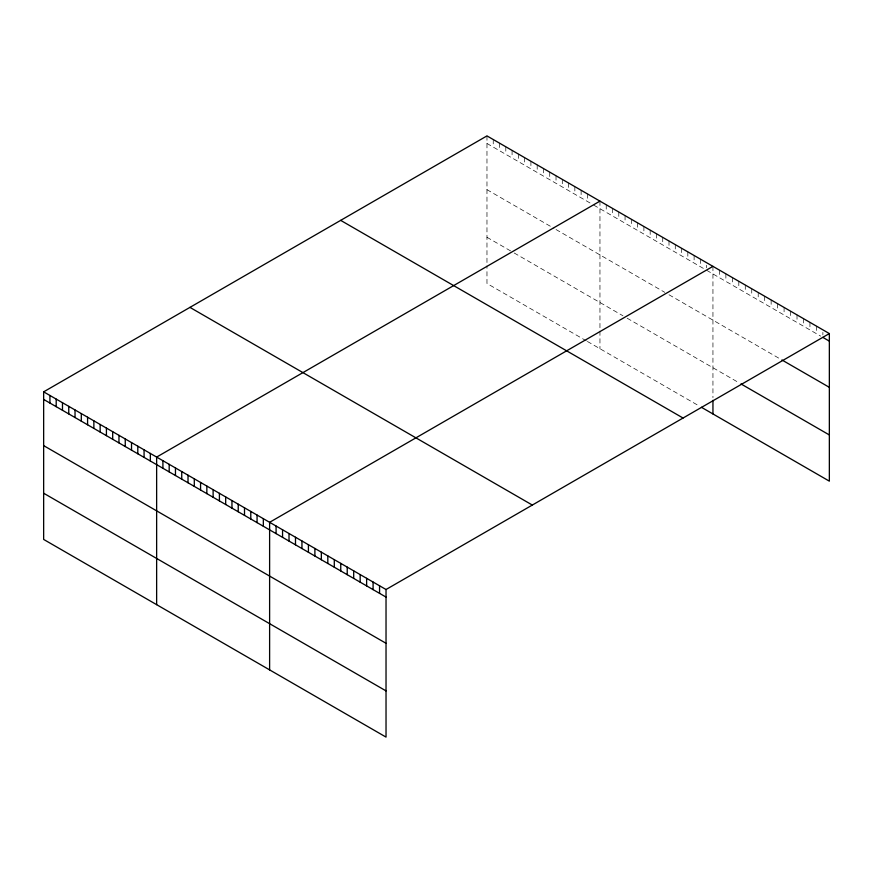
<?xml version="1.0" encoding="UTF-8"?>
<svg xmlns="http://www.w3.org/2000/svg" width="873" height="873" viewBox="0 0 873 873"><rect width="100%" height="100%" fill="white"/><g stroke="black" fill="none" stroke-linecap="round" stroke-linejoin="round"><path stroke-width="0.65" stroke-dasharray="4.37 3.27" d="M486.97 143.467L591.588 203.867M593.684 205.079L704.576 269.102M706.661 270.314L820.729 336.16M486.97 189.67L553.929 228.333M556.025 229.534L664.822 292.357M669.002 294.768L779.764 358.716M486.97 237.281L512.08 251.773M514.175 252.984L622.973 315.797M627.152 318.209L738.809 382.669M586.361 340.863L486.97 283.485L486.97 265.818M587.409 341.463L699.338 406.087M822.879 332.362L822.879 334.883M816.419 326.098L816.419 333.672M809.948 322.366L809.948 329.939M803.476 318.634L803.476 326.207M797.016 314.902L797.016 322.475M790.545 311.17L790.545 318.743M784.085 307.438L784.085 315M777.614 303.695L777.614 311.268M771.143 299.963L771.143 307.536M764.683 296.231L764.683 303.804M758.211 292.499L758.211 300.072M751.74 288.767L751.74 296.34M745.28 285.034L745.28 292.597M738.809 281.302L738.809 288.865M732.338 277.559L732.338 285.133M725.878 273.827L725.878 281.401M719.407 270.095L719.407 277.669M712.946 266.363L712.946 397.63M706.661 265.261L706.661 267.782M700.386 259.117L700.386 266.68M694.111 255.494L694.111 263.057M687.837 251.871L687.837 259.434M681.562 248.238L681.562 255.811M675.276 244.615L675.276 252.188M669.002 240.992L669.002 248.565M662.727 237.369L662.727 244.942M656.452 233.746L656.452 241.319M650.178 230.123L650.178 237.696M643.892 226.5L643.892 234.073M637.617 222.877L637.617 230.45M631.343 219.254L631.343 226.827M625.068 215.631L625.068 223.193M618.793 212.008L618.793 219.57M612.508 208.374L612.508 215.947M606.233 204.751L606.233 212.325M599.958 201.128L599.958 329.688M599.958 331.042L599.958 348.709M587.409 193.882L587.409 201.456M581.123 190.259L581.123 197.833M574.849 186.636L574.849 194.21M568.574 183.014L568.574 190.587M562.299 179.391L562.299 186.964M556.025 175.768L556.025 183.33M549.739 172.145L549.739 179.707M543.464 168.511L543.464 176.084M537.19 164.888L537.19 172.461M530.915 161.265L530.915 168.838M524.64 157.642L524.64 165.215M518.355 154.019L518.355 161.592M512.08 150.396L512.08 157.969M505.805 146.773L505.805 154.346M499.531 143.15L499.531 150.723M493.245 139.527L493.245 147.101M486.97 135.904L486.97 264.454"/><path stroke-width="1.31" d="M829.35 333.573L386.03 589.515L386.03 737.096L43.65 539.427L43.65 391.846L486.97 135.904L829.35 333.573L829.35 481.154L701.434 407.298M599.958 201.128L156.638 457.081L156.638 604.662M712.946 266.363L269.615 522.316L269.615 669.897M822.879 337.404L829.35 341.136M781.924 359.96L829.35 387.339M740.97 383.924L829.35 434.95M340.677 220.367L683.057 418.036M189.943 307.383L532.323 505.052M43.65 391.846L386.03 589.515M43.65 399.419L386.03 597.088M43.65 445.623L386.03 643.292M43.65 493.223L386.03 690.892M712.946 400.358L712.946 413.944M379.559 585.783L379.559 593.356M373.087 582.051L373.087 589.624M366.627 578.319L366.627 585.892M360.156 574.587L360.156 582.16M353.696 570.855L353.696 578.417M347.225 567.123L347.225 574.685M340.754 563.38L340.754 570.953M334.294 559.648L334.294 567.221M327.822 555.915L327.822 563.489M321.351 552.183L321.351 559.757M314.891 548.451L314.891 556.025M308.42 544.719L308.42 552.282M301.949 540.976L301.949 548.55M295.489 537.244L295.489 544.817M289.018 533.512L289.018 541.085M282.557 529.78L282.557 537.353M276.086 526.048L276.086 533.621M263.34 518.693L263.34 526.255M257.066 515.07L257.066 522.632M250.791 511.436L250.791 519.009M244.505 507.813L244.505 515.386M238.231 504.19L238.231 511.764M231.956 500.567L231.956 508.141M225.681 496.944L225.681 504.518M219.407 493.321L219.407 500.895M213.121 489.698L213.121 497.272M206.846 486.075L206.846 493.649M200.572 482.453L200.572 490.015M194.297 478.83L194.297 486.392M188.022 475.207L188.022 482.769M181.737 471.573L181.737 479.146M175.462 467.95L175.462 475.523M169.187 464.327L169.187 471.9M162.913 460.704L162.913 468.277M150.352 453.458L150.352 461.031M144.078 449.835L144.078 457.408M137.803 446.212L137.803 453.785M131.528 442.589L131.528 450.152M125.254 438.966L125.254 446.529M118.968 435.343L118.968 442.906M112.693 431.709L112.693 439.283M106.419 428.086L106.419 435.66M100.144 424.464L100.144 432.037M93.869 420.841L93.869 428.414M87.584 417.218L87.584 424.791M81.309 413.595L81.309 421.168M75.034 409.972L75.034 417.545M68.76 406.349L68.76 413.922M62.485 402.726L62.485 410.288M56.199 399.103L56.199 406.665M49.925 395.48L49.925 403.042"/></g></svg>
